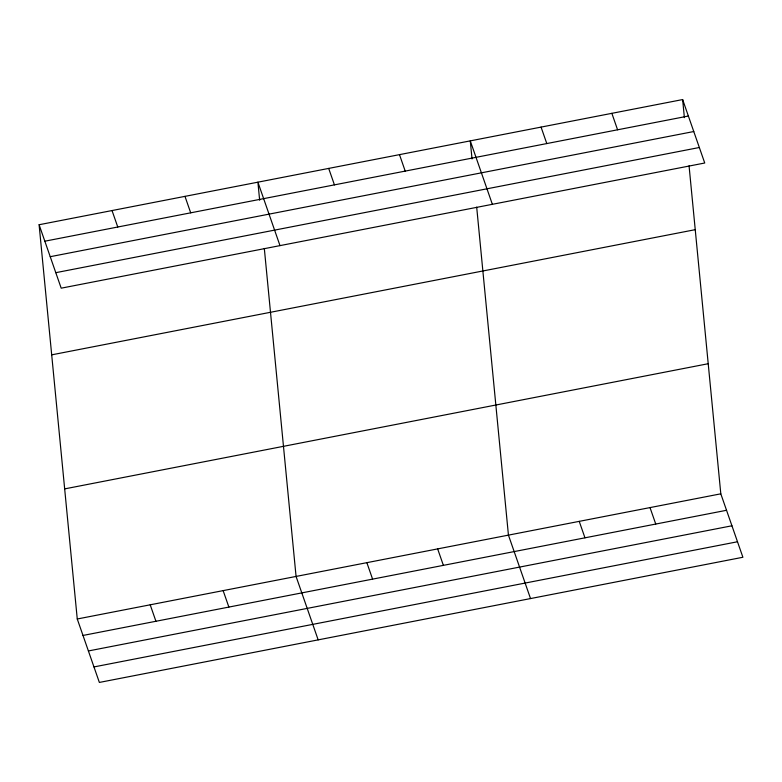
<?xml version="1.0" encoding="UTF-8"?>
<svg xmlns="http://www.w3.org/2000/svg" width="782" height="782" viewBox="0 0 782 782"><rect width="100%" height="100%" fill="white"/><g stroke="black" fill="none" stroke-linecap="round" stroke-linejoin="round"><path stroke-width="1.17" d="M39.1 224.737L682.637 99.568L704.738 163.008L61.192 288.177L39.1 224.737L77.262 618.992L99.363 682.432L742.9 557.263L720.808 493.823L689.059 165.823M44.838 241.198L688.375 116.029M50.234 256.701L693.771 131.532M55.796 272.674L699.333 147.505M51.69 354.842L695.237 229.673M64.671 488.887L708.209 363.718M77.262 618.992L720.808 493.823M83 635.453L726.537 510.284M88.395 650.956L731.942 525.787M93.957 666.929L737.504 541.76M611.856 113.341L617.584 129.802M541.066 127.104L546.794 143.565M650.018 507.586L655.746 524.057M492.367 204.317L470.275 140.877L472.025 158.941M579.227 521.359L584.965 537.821M399.485 154.641L405.213 171.102M530.528 598.572L508.437 535.123L476.688 207.132M328.694 168.413L334.432 184.875M437.646 548.896L443.384 565.357M279.995 245.626L257.904 182.177L259.653 200.251M366.856 562.659L372.594 579.13M184.972 196.36L190.7 212.831M318.166 639.872L296.065 576.432L264.316 248.432M112.031 210.554L117.769 227.015M223.134 590.615L228.872 607.076M150.203 604.799L155.931 621.27M682.637 99.568L684.387 117.642"/></g></svg>
